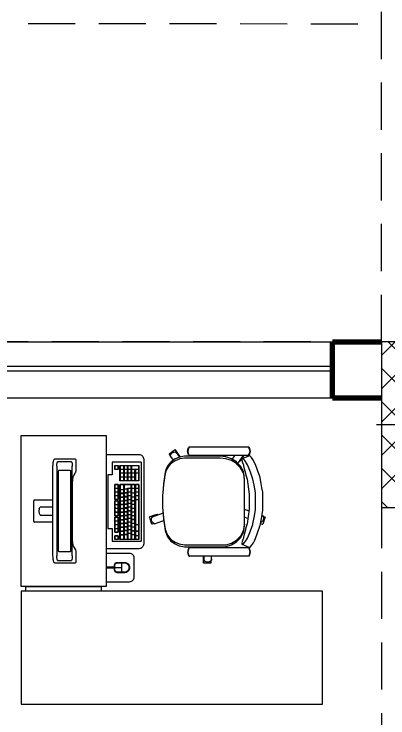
# Model space of a CAD drawing. Header units: inches. Extents: x 140 to 978, y -82 to 38.
# Drawn here: x 777.227 to 779.212, y 20.473 to 24.208 of the extents above; entities that cross this region are included whole.
import ezdxf

# ---------------------------------------------------------------- set-up
doc = ezdxf.new("R2010")
doc.units = ezdxf.units.IN
doc.header["$MEASUREMENT"] = 0
doc.linetypes.add('DASHDOT2', pattern=[12.7, 6.35, -3.175, 0, -3.175])
doc.linetypes.add('DASHED2', pattern=[0.375, 0.25, -0.125])
doc.layers.get('0').update_dxf_attribs({"lineweight": 0})
for name, color, linetype, lineweight in [('UNSAAC-COLUMNA', 24, 'Continuous', 0), ('UNSAAC-COTA', 48, 'Continuous', 0), ('UNSAAC-EJE COLUMNA', 22, 'DASHDOT2', 0), ('UNSAAC-FACHADA(2DO PLANO)', 7, 'Continuous', 30), ('UNSAAC-MUEBLE', 254, 'Continuous', 0), ('UNSAAC-MURETE', 146, 'Continuous', 20), ('UNSAAC-MUROS', 7, 'Continuous', 70), ('UNSAAC-PROYECCIONES', 38, 'DASHED2', 0), ('UNSAAC-TEXTURAS', 250, 'Continuous', 0), ('UNSAAC-VANOS', 24, 'Continuous', 0)]:
    doc.layers.add(name, color=color, linetype=linetype, lineweight=lineweight)
doc.styles.add('narrow', font='')
doc.styles.get('narrow').set_extended_font_data('Arial Narrow', italic=True)
doc.dimstyles.new('1EN75', dxfattribs={"dimtxt": 0.15, "dimasz": 0.06, "dimexe": 0.1, "dimexo": 0.15, "dimgap": 0.025, "dimtad": 1, "dimzin": 1, "dimdsep": 46, "dimtxsty": 'narrow', "dimblk": 'DOT', "dimcen": 0.1, "dimclrd": 256, "dimclre": 256, "dimclrt": 256, "dimaunit": 1, "dimadec": 3, "dimazin": 0, "dimtfac": 1, "dimtmove": 2, "dimatfit": 3, "dimldrblk": 'ARCHTICK', "dimfxl": 0.3, "dimfxlon": 1, "dimtolj": 1, "dimtzin": 0, "dimlwd": 0, "dimlwe": 0, "dimarcsym": 0})

# ---------------------------------------------------------------- blocks, each defined once
blk = doc.blocks.new('cs1')
at = {"layer": 'UNSAAC-TEXTURAS'}
h = blk.add_hatch(dxfattribs=at)
h.set_pattern_fill('ANSI37', color=256)
h.paths.add_polyline_path([(850.0083, 169.826), (850.1983, 169.826), (850.1983, 170.266), (850.0083, 170.266)])
h.paths.add_polyline_path([(850.1983, 169.826), (850.3883, 169.826), (850.3883, 170.266), (850.1983, 170.266)])
h.paths.add_polyline_path([(850.3883, 169.826), (850.1983, 169.826), (850.1983, 169.386), (850.3883, 169.386)])
h.paths.add_polyline_path([(850.1983, 169.826), (850.0083, 169.826), (850.0083, 169.386), (850.1983, 169.386)])
at = {"layer": 'UNSAAC-COLUMNA'}
blk.add_lwpolyline([(850.3883, 169.386), (850.3883, 170.266), (850.0083, 170.266), (850.0083, 169.386)], close=True, dxfattribs=at)
at = {"layer": 'UNSAAC-EJE COLUMNA', "ltscale": 0.05}
for p, q in [((850.1983, 170.436), (850.1983, 169.196)), ((850.5583, 169.826), (849.8283, 169.826))]:
    blk.add_line(p, q, dxfattribs=at)
blk = doc.blocks.new('A$C38507331')
at = {"layer": 'UNSAAC-PROYECCIONES'}
for p, q in [((-20.861, 34.7161), (-24.611, 34.7161)), ((-20.861, 34.4161), (-24.611, 34.4161)), ((-20.861, 33.8711), (-20.861, 29.7609))]:
    blk.add_line(p, q, dxfattribs=at)
for points in [[(-20.861, 34.7161), (-20.861, 36.6995), (-20.481, 36.6995), (-20.481, 34.7161)], [(-24.6112, 36.4081), (-20.861, 36.4035)]]:
    blk.add_lwpolyline(points, dxfattribs=at)
at = {"layer": 'UNSAAC-TEXTURAS'}
blk.add_blockref('cs1', (-870.8693, -135.5499), dxfattribs=at)
blk = doc.blocks.new('MODULO C.E - 1')
at = {"layer": 'UNSAAC-MUEBLE'}
for p, q in [((-1.2339, 1.6799), (-1.2334, 1.6819)), ((-1.2334, 1.6819), (-1.232, 1.6831)), ((-1.232, 1.6831), (-1.2299, 1.6833)), ((-1.1201, 1.6833), (-1.2299, 1.6833)), ((-1.1201, 1.6833), (-1.118, 1.6831)), ((-1.118, 1.6831), (-1.1166, 1.6819)), ((-1.1166, 1.6819), (-1.1161, 1.6799)), ((-1.2339, 1.6799), (-1.2339, 1.5833)), ((-1.1961, 1.649), (-1.196, 1.6493)), ((-1.1961, 1.5833), (-1.1961, 1.649)), ((-1.196, 1.6493), (-1.1957, 1.6499)), ((-1.1957, 1.6499), (-1.1942, 1.6512)), ((-1.1942, 1.6512), (-1.1918, 1.6528)), ((-1.1918, 1.6528), (-1.1889, 1.6541)), ((-1.1866, 1.6548), (-1.1889, 1.6541)), ((-1.1866, 1.6548), (-1.1827, 1.6556)), ((-1.1827, 1.6556), (-1.1786, 1.656)), ((-1.1786, 1.656), (-1.1714, 1.656)), ((-1.1714, 1.656), (-1.1673, 1.6556)), ((-1.1673, 1.6556), (-1.1634, 1.6548)), ((-1.1634, 1.6548), (-1.1611, 1.6541)), ((-1.1611, 1.6541), (-1.1582, 1.6528)), ((-1.1582, 1.6528), (-1.1558, 1.6512)), ((-1.1558, 1.6512), (-1.1543, 1.6499)), ((-1.1543, 1.6499), (-1.154, 1.6493)), ((-1.154, 1.6493), (-1.1538, 1.649)), ((-1.1538, 1.649), (-1.1538, 1.5833)), ((-1.1161, 1.5833), (-1.1161, 1.6799)), ((-1.45, 1.5709), (-1.4495, 1.5735)), ((-1.45, 1.4641), (-1.45, 1.5709)), ((-1.4495, 1.5735), (-1.4481, 1.5758)), ((-1.4481, 1.5758), (-1.4469, 1.577)), ((-1.4469, 1.577), (-1.4449, 1.5784)), ((-1.4449, 1.5784), (-1.4428, 1.5795)), ((-1.4428, 1.5795), (-1.4397, 1.5805)), ((-1.4397, 1.5805), (-1.4357, 1.5814)), ((-1.4357, 1.5814), (-1.431, 1.5821)), ((-1.431, 1.5821), (-1.4257, 1.5827)), ((-1.4257, 1.5827), (-1.4246, 1.5828)), ((-1.4246, 1.5828), (-1.4192, 1.5831)), ((-1.4192, 1.5831), (-1.4136, 1.5833)), ((-1.4136, 1.5833), (-0.9364, 1.5833)), ((-0.9364, 1.5833), (-0.9308, 1.5831)), ((-0.9308, 1.5831), (-0.9254, 1.5828)), ((-0.9254, 1.5828), (-0.919, 1.5821)), ((-0.919, 1.5821), (-0.9143, 1.5814)), ((-0.9143, 1.5814), (-0.9103, 1.5805)), ((-0.9103, 1.5805), (-0.9072, 1.5795)), ((-0.9072, 1.5795), (-0.9051, 1.5784)), ((-0.9031, 1.577), (-0.9051, 1.5784)), ((-0.9031, 1.577), (-0.9019, 1.5758)), ((-0.9005, 1.5735), (-0.9019, 1.5758)), ((-0.9, 1.5709), (-0.9005, 1.5735)), ((-0.9, 1.5709), (-0.9, 1.4641)), ((-1.4361, 1.5576), (-1.4369, 1.5567)), ((-1.4369, 1.4835), (-1.4369, 1.5567)), ((-1.4345, 1.5584), (-1.4361, 1.5576)), ((-1.4323, 1.5591), (-1.4345, 1.5584)), ((-1.4293, 1.5598), (-1.4323, 1.5591)), ((-1.4258, 1.5603), (-1.4293, 1.5598)), ((-1.4218, 1.5608), (-1.4258, 1.5603)), ((-1.4175, 1.5611), (-1.4218, 1.5608)), ((-1.413, 1.5612), (-1.4175, 1.5611)), ((-1.413, 1.5612), (-0.937, 1.5612)), ((-1.3907, 1.5508), (-1.3911, 1.5504)), ((-1.3911, 1.5504), (-1.3911, 1.4899)), ((-1.3899, 1.5512), (-1.3907, 1.5508)), ((-1.3888, 1.5516), (-1.3899, 1.5512)), ((-1.3873, 1.5519), (-1.3888, 1.5516)), ((-1.3855, 1.5522), (-1.3873, 1.5519)), ((-1.3836, 1.5524), (-1.3855, 1.5522)), ((-1.3814, 1.5525), (-1.3836, 1.5524)), ((-1.3792, 1.5526), (-1.3814, 1.5525)), ((-0.9708, 1.5526), (-1.3792, 1.5526)), ((-0.9686, 1.5525), (-0.9708, 1.5526)), ((-0.9664, 1.5524), (-0.9686, 1.5525)), ((-0.9645, 1.5522), (-0.9664, 1.5524)), ((-0.9627, 1.5519), (-0.9645, 1.5522)), ((-0.9612, 1.5516), (-0.9627, 1.5519)), ((-0.9601, 1.5512), (-0.9612, 1.5516)), ((-0.9593, 1.5508), (-0.9601, 1.5512)), ((-0.9589, 1.5504), (-0.9593, 1.5508)), ((-0.9589, 1.4899), (-0.9589, 1.5504)), ((-0.9325, 1.5611), (-0.937, 1.5612)), ((-0.9282, 1.5608), (-0.9325, 1.5611)), ((-0.9242, 1.5603), (-0.9282, 1.5608)), ((-0.9207, 1.5598), (-0.9242, 1.5603)), ((-0.9177, 1.5591), (-0.9207, 1.5598)), ((-0.9155, 1.5584), (-0.9177, 1.5591)), ((-0.9139, 1.5576), (-0.9155, 1.5584)), ((-0.9131, 1.5567), (-0.9139, 1.5576)), ((-0.9131, 1.5567), (-0.9131, 1.4835)), ((-1.4495, 1.4615), (-1.45, 1.4641)), ((-1.4481, 1.4595), (-1.4495, 1.4615)), ((-1.446, 1.4584), (-1.4481, 1.4595)), ((-1.4435, 1.4583), (-1.446, 1.4584)), ((-1.3994, 1.4583), (-1.4435, 1.4583)), ((-1.4369, 1.4835), (-1.4361, 1.4827)), ((-1.4361, 1.4827), (-1.4345, 1.4819)), ((-1.4345, 1.4819), (-1.4323, 1.4812)), ((-1.4323, 1.4812), (-1.4293, 1.4805)), ((-1.4293, 1.4805), (-1.4258, 1.4799)), ((-1.4258, 1.4799), (-1.4218, 1.4795)), ((-1.4218, 1.4795), (-1.4175, 1.4792)), ((-1.4175, 1.4792), (-1.413, 1.4791)), ((-0.937, 1.4791), (-1.413, 1.4791)), ((-1.396, 1.4584), (-1.3994, 1.4583)), ((-1.3928, 1.4587), (-1.396, 1.4584)), ((-1.3884, 1.4591), (-1.3928, 1.4586)), ((-1.3917, 1.4588), (-1.3928, 1.4587)), ((-1.3911, 1.4899), (-1.3907, 1.4895)), ((-1.3907, 1.4895), (-1.3899, 1.4891)), ((-1.3899, 1.4891), (-1.3888, 1.4887)), ((-1.3888, 1.4887), (-1.3873, 1.4884)), ((-1.3854, 1.4596), (-1.3884, 1.4591)), ((-1.3873, 1.4884), (-1.3855, 1.4881)), ((-1.3855, 1.4881), (-1.3836, 1.4879)), ((-1.3829, 1.4602), (-1.3854, 1.4596)), ((-1.3836, 1.4879), (-1.3814, 1.4877)), ((-1.381, 1.4608), (-1.3829, 1.4602)), ((-1.3814, 1.4877), (-1.3792, 1.4877)), ((-1.38, 1.4613), (-1.381, 1.4608)), ((-1.3628, 1.4714), (-1.38, 1.4613)), ((-1.3792, 1.4877), (-0.9708, 1.4877)), ((-1.3607, 1.4725), (-1.3628, 1.4714)), ((-1.3563, 1.4739), (-1.3607, 1.4725)), ((-1.3507, 1.4752), (-1.3563, 1.4739)), ((-1.344, 1.4762), (-1.3507, 1.4752)), ((-1.3372, 1.477), (-1.344, 1.4762)), ((-1.3289, 1.4775), (-1.3376, 1.477)), ((-1.3199, 1.4778), (-1.3289, 1.4775)), ((-1.0345, 1.4778), (-1.3199, 1.4778)), ((-1.028, 1.4778), (-1.0345, 1.4778)), ((-1.019, 1.4774), (-1.028, 1.4778)), ((-1.0112, 1.4768), (-1.019, 1.4774)), ((-1.0043, 1.476), (-1.0112, 1.4768)), ((-0.9979, 1.4749), (-1.0043, 1.476)), ((-0.9925, 1.4736), (-0.9979, 1.4749)), ((-0.9885, 1.4722), (-0.9925, 1.4736)), ((-0.9694, 1.4609), (-0.9885, 1.4722)), ((-0.9708, 1.4877), (-0.9686, 1.4877)), ((-0.9676, 1.4603), (-0.9694, 1.4609)), ((-0.9686, 1.4877), (-0.9664, 1.4879)), ((-0.9652, 1.4597), (-0.9676, 1.4603)), ((-0.9664, 1.4879), (-0.9645, 1.4881)), ((-0.9623, 1.4592), (-0.9652, 1.4597)), ((-0.9645, 1.4881), (-0.9627, 1.4884)), ((-0.9627, 1.4884), (-0.9612, 1.4887)), ((-0.9591, 1.4588), (-0.9623, 1.4592)), ((-0.9612, 1.4887), (-0.9601, 1.4891)), ((-0.9601, 1.4891), (-0.9593, 1.4895)), ((-0.9593, 1.4895), (-0.9589, 1.4899)), ((-0.9591, 1.4588), (-0.9579, 1.4587)), ((-0.9547, 1.4585), (-0.9579, 1.4587)), ((-0.9514, 1.4583), (-0.9547, 1.4585)), ((-0.9488, 1.4583), (-0.9514, 1.4583)), ((-0.9065, 1.4583), (-0.9488, 1.4583)), ((-0.937, 1.4791), (-0.9325, 1.4792)), ((-0.9325, 1.4792), (-0.9282, 1.4795)), ((-0.9282, 1.4795), (-0.9242, 1.4799)), ((-0.9242, 1.4799), (-0.9207, 1.4805)), ((-0.9207, 1.4805), (-0.9177, 1.4812)), ((-0.9177, 1.4812), (-0.9155, 1.4819)), ((-0.9155, 1.4819), (-0.9139, 1.4827)), ((-0.9139, 1.4827), (-0.9131, 1.4835)), ((-0.904, 1.4584), (-0.9065, 1.4583)), ((-0.9019, 1.4595), (-0.904, 1.4584)), ((-0.9005, 1.4615), (-0.9019, 1.4595)), ((-0.9, 1.4642), (-0.9005, 1.4615)), ((-0.9, 1.4641), (-0.9005, 1.4615)), ((-1.367, 1.2679), (-1.367, 1.2908)), ((-1.367, 1.2908), (-1.083, 1.2908)), ((-1.083, 1.2908), (-1.083, 1.2679)), ((-1.435, 1.1125), (-1.435, 1.2679)), ((-1.435, 1.2679), (-1.367, 1.2679)), ((-1.396, 1.2538), (-1.416, 1.2538)), ((-1.416, 1.2538), (-1.416, 1.2347)), ((-1.416, 1.2347), (-1.396, 1.2347)), ((-1.415, 1.2357), (-1.415, 1.2528)), ((-1.415, 1.2528), (-1.397, 1.2528)), ((-1.397, 1.2357), (-1.415, 1.2357)), ((-1.397, 1.2528), (-1.397, 1.2357)), ((-1.396, 1.2347), (-1.396, 1.2538)), ((-1.236, 1.2538), (-1.316, 1.2538)), ((-1.316, 1.2538), (-1.316, 1.2347)), ((-1.316, 1.2347), (-1.236, 1.2347)), ((-1.315, 1.2357), (-1.315, 1.2528)), ((-1.315, 1.2528), (-1.297, 1.2528)), ((-1.297, 1.2357), (-1.315, 1.2357)), ((-1.297, 1.2528), (-1.297, 1.2357)), ((-1.295, 1.2357), (-1.295, 1.2528)), ((-1.295, 1.2528), (-1.277, 1.2528)), ((-1.277, 1.2357), (-1.295, 1.2357)), ((-1.277, 1.2528), (-1.277, 1.2357)), ((-1.275, 1.2357), (-1.275, 1.2528)), ((-1.275, 1.2528), (-1.257, 1.2528)), ((-1.257, 1.2357), (-1.275, 1.2357)), ((-1.257, 1.2528), (-1.257, 1.2357)), ((-1.255, 1.2357), (-1.255, 1.2528)), ((-1.255, 1.2528), (-1.237, 1.2528)), ((-1.237, 1.2357), (-1.255, 1.2357)), ((-1.237, 1.2528), (-1.237, 1.2357)), ((-1.236, 1.2347), (-1.236, 1.2538)), ((-1.149, 1.2538), (-1.229, 1.2538)), ((-1.229, 1.2538), (-1.229, 1.2347)), ((-1.229, 1.2347), (-1.149, 1.2347)), ((-1.228, 1.2357), (-1.228, 1.2528)), ((-1.228, 1.2528), (-1.21, 1.2528)), ((-1.21, 1.2357), (-1.228, 1.2357)), ((-1.21, 1.2528), (-1.21, 1.2357)), ((-1.208, 1.2357), (-1.208, 1.2528)), ((-1.208, 1.2528), (-1.19, 1.2528)), ((-1.19, 1.2357), (-1.208, 1.2357)), ((-1.19, 1.2528), (-1.19, 1.2357)), ((-1.188, 1.2357), (-1.188, 1.2528)), ((-1.188, 1.2528), (-1.17, 1.2528)), ((-1.17, 1.2357), (-1.188, 1.2357)), ((-1.17, 1.2528), (-1.17, 1.2357)), ((-1.168, 1.2357), (-1.168, 1.2528)), ((-1.168, 1.2528), (-1.15, 1.2528)), ((-1.15, 1.2357), (-1.168, 1.2357)), ((-1.15, 1.2528), (-1.15, 1.2357)), ((-1.149, 1.2347), (-1.149, 1.2538)), ((-1.062, 1.2538), (-1.142, 1.2538)), ((-1.142, 1.2538), (-1.142, 1.2347)), ((-1.142, 1.2347), (-1.062, 1.2347)), ((-1.141, 1.2528), (-1.123, 1.2528)), ((-1.141, 1.2357), (-1.141, 1.2528)), ((-1.123, 1.2357), (-1.141, 1.2357)), ((-1.123, 1.2528), (-1.123, 1.2357)), ((-1.121, 1.2528), (-1.103, 1.2528)), ((-1.121, 1.2357), (-1.121, 1.2528)), ((-1.103, 1.2357), (-1.121, 1.2357)), ((-1.103, 1.2528), (-1.103, 1.2357)), ((-1.101, 1.2357), (-1.101, 1.2528)), ((-1.101, 1.2528), (-1.083, 1.2528)), ((-1.083, 1.2357), (-1.101, 1.2357)), ((-1.083, 1.2679), (-1.015, 1.2679)), ((-1.083, 1.2528), (-1.083, 1.2357)), ((-1.081, 1.2528), (-1.063, 1.2528)), ((-1.081, 1.2357), (-1.081, 1.2528)), ((-1.063, 1.2357), (-1.081, 1.2357)), ((-1.063, 1.2528), (-1.063, 1.2357)), ((-1.062, 1.2347), (-1.062, 1.2538)), ((-1.024, 1.2538), (-1.044, 1.2538)), ((-1.044, 1.2538), (-1.044, 1.2347)), ((-1.044, 1.2347), (-1.024, 1.2347)), ((-1.043, 1.2357), (-1.043, 1.2528)), ((-1.043, 1.2528), (-1.025, 1.2528)), ((-1.025, 1.2357), (-1.043, 1.2357)), ((-1.025, 1.2528), (-1.025, 1.2357)), ((-1.024, 1.2347), (-1.024, 1.2538)), ((-1.015, 1.2679), (-1.015, 1.1125)), ((-0.875, 1.2525), (-0.875, 1.2175)), ((-1.416, 1.226), (-1.416, 1.1252)), ((-1.336, 1.226), (-1.416, 1.226)), ((-1.415, 1.2061), (-1.415, 1.225)), ((-1.415, 1.225), (-1.397, 1.225)), ((-1.397, 1.2061), (-1.415, 1.2061)), ((-1.415, 1.1862), (-1.415, 1.2041)), ((-1.415, 1.2041), (-1.397, 1.2041)), ((-1.397, 1.225), (-1.397, 1.2061)), ((-1.397, 1.2041), (-1.397, 1.1862)), ((-1.395, 1.2061), (-1.395, 1.225)), ((-1.395, 1.225), (-1.377, 1.225)), ((-1.377, 1.2061), (-1.395, 1.2061)), ((-1.395, 1.1862), (-1.395, 1.2041)), ((-1.395, 1.2041), (-1.377, 1.2041)), ((-1.377, 1.225), (-1.377, 1.2061)), ((-1.377, 1.2041), (-1.377, 1.1862)), ((-1.375, 1.2061), (-1.375, 1.225)), ((-1.375, 1.225), (-1.357, 1.225)), ((-1.357, 1.2061), (-1.375, 1.2061)), ((-1.375, 1.1862), (-1.375, 1.2041)), ((-1.375, 1.2041), (-1.357, 1.2041)), ((-1.357, 1.225), (-1.357, 1.2061)), ((-1.357, 1.2041), (-1.357, 1.1862)), ((-1.355, 1.2061), (-1.355, 1.225)), ((-1.355, 1.225), (-1.337, 1.225)), ((-1.337, 1.2061), (-1.355, 1.2061)), ((-1.355, 1.1862), (-1.355, 1.2041)), ((-1.355, 1.2041), (-1.337, 1.2041)), ((-1.337, 1.225), (-1.337, 1.2061)), ((-1.337, 1.2041), (-1.337, 1.1862)), ((-1.336, 1.1252), (-1.336, 1.226)), ((-1.316, 1.226), (-1.316, 1.1252)), ((-1.024, 1.226), (-1.316, 1.226)), ((-1.315, 1.2061), (-1.315, 1.225)), ((-1.315, 1.225), (-1.289, 1.225)), ((-1.289, 1.2061), (-1.315, 1.2061)), ((-1.315, 1.1662), (-1.315, 1.204)), ((-1.315, 1.204), (-1.293, 1.204)), ((-1.293, 1.204), (-1.293, 1.1861)), ((-1.291, 1.2041), (-1.273, 1.2041)), ((-1.291, 1.1862), (-1.291, 1.2041)), ((-1.289, 1.225), (-1.289, 1.2061)), ((-1.287, 1.2061), (-1.287, 1.225)), ((-1.287, 1.225), (-1.269, 1.225)), ((-1.269, 1.2061), (-1.287, 1.2061)), ((-1.273, 1.2041), (-1.273, 1.1862)), ((-1.271, 1.2041), (-1.271, 1.1862)), ((-1.271, 1.2041), (-1.253, 1.2041)), ((-1.269, 1.2061), (-1.269, 1.225)), ((-1.267, 1.2061), (-1.267, 1.225)), ((-1.267, 1.225), (-1.249, 1.225)), ((-1.249, 1.2061), (-1.267, 1.2061)), ((-1.253, 1.2041), (-1.253, 1.1862)), ((-1.251, 1.2041), (-1.251, 1.1862)), ((-1.251, 1.2041), (-1.233, 1.2041)), ((-1.249, 1.2061), (-1.249, 1.225)), ((-1.247, 1.2061), (-1.247, 1.225)), ((-1.247, 1.225), (-1.229, 1.225)), ((-1.229, 1.2061), (-1.247, 1.2061)), ((-1.233, 1.2041), (-1.233, 1.1862)), ((-1.231, 1.2041), (-1.231, 1.1862)), ((-1.231, 1.2041), (-1.213, 1.2041)), ((-1.229, 1.225), (-1.229, 1.2061)), ((-1.227, 1.2061), (-1.227, 1.225)), ((-1.227, 1.225), (-1.209, 1.225)), ((-1.209, 1.2061), (-1.227, 1.2061)), ((-1.213, 1.2041), (-1.213, 1.1862)), ((-1.211, 1.2041), (-1.211, 1.1862)), ((-1.211, 1.2041), (-1.193, 1.2041)), ((-1.209, 1.2061), (-1.209, 1.225)), ((-1.207, 1.2061), (-1.207, 1.225)), ((-1.207, 1.225), (-1.189, 1.225)), ((-1.189, 1.2061), (-1.207, 1.2061)), ((-1.193, 1.2041), (-1.193, 1.1862)), ((-1.191, 1.2041), (-1.191, 1.1862)), ((-1.191, 1.2041), (-1.173, 1.2041)), ((-1.189, 1.2061), (-1.189, 1.225)), ((-1.187, 1.2061), (-1.187, 1.225)), ((-1.187, 1.225), (-1.169, 1.225)), ((-1.169, 1.2061), (-1.187, 1.2061)), ((-1.173, 1.2041), (-1.173, 1.1862)), ((-1.171, 1.2041), (-1.171, 1.1862)), ((-1.171, 1.2041), (-1.153, 1.2041)), ((-1.169, 1.2061), (-1.169, 1.225)), ((-1.167, 1.2061), (-1.167, 1.225)), ((-1.167, 1.225), (-1.149, 1.225)), ((-1.149, 1.2061), (-1.167, 1.2061)), ((-1.153, 1.2041), (-1.153, 1.1862)), ((-1.151, 1.2041), (-1.151, 1.1862)), ((-1.151, 1.2041), (-1.133, 1.2041)), ((-1.149, 1.2061), (-1.149, 1.225)), ((-1.147, 1.2061), (-1.147, 1.225)), ((-1.147, 1.225), (-1.129, 1.225)), ((-1.129, 1.2061), (-1.147, 1.2061)), ((-1.133, 1.2041), (-1.133, 1.1862)), ((-1.131, 1.2041), (-1.131, 1.1862)), ((-1.131, 1.2041), (-1.113, 1.2041)), ((-1.129, 1.2061), (-1.129, 1.225)), ((-1.127, 1.2061), (-1.127, 1.225)), ((-1.127, 1.225), (-1.109, 1.225)), ((-1.109, 1.2061), (-1.127, 1.2061)), ((-1.113, 1.2041), (-1.113, 1.1862)), ((-1.111, 1.2041), (-1.111, 1.1862)), ((-1.111, 1.2041), (-1.093, 1.2041)), ((-1.109, 1.2061), (-1.109, 1.225)), ((-1.107, 1.2061), (-1.107, 1.225)), ((-1.107, 1.225), (-1.089, 1.225)), ((-1.089, 1.2061), (-1.107, 1.2061)), ((-1.093, 1.2041), (-1.093, 1.1862)), ((-1.091, 1.2041), (-1.091, 1.1862)), ((-1.091, 1.2041), (-1.073, 1.2041)), ((-1.089, 1.2061), (-1.089, 1.225)), ((-1.087, 1.2061), (-1.087, 1.225)), ((-1.087, 1.225), (-1.069, 1.225)), ((-1.069, 1.2061), (-1.087, 1.2061)), ((-1.073, 1.2041), (-1.073, 1.1862)), ((-1.071, 1.2041), (-1.071, 1.1862)), ((-1.071, 1.2041), (-1.053, 1.2041)), ((-1.069, 1.225), (-1.069, 1.2061)), ((-1.067, 1.2061), (-1.067, 1.225)), ((-1.067, 1.225), (-1.049, 1.225)), ((-1.049, 1.2061), (-1.067, 1.2061)), ((-1.053, 1.2041), (-1.053, 1.1862)), ((-1.051, 1.2041), (-1.051, 1.1862)), ((-1.051, 1.2041), (-1.025, 1.2041)), ((-1.049, 1.2061), (-1.049, 1.225)), ((-1.047, 1.2061), (-1.047, 1.225)), ((-1.047, 1.225), (-1.025, 1.225)), ((-1.025, 1.2061), (-1.047, 1.2061)), ((-1.025, 1.225), (-1.025, 1.2061)), ((-1.025, 1.2041), (-1.025, 1.1862)), ((-1.024, 1.1252), (-1.024, 1.226)), ((-0.9, 1.2175), (-0.85, 1.2175)), ((-1.397, 1.1862), (-1.415, 1.1862)), ((-1.415, 1.1662), (-1.415, 1.1841)), ((-1.415, 1.1841), (-1.397, 1.1841)), ((-1.397, 1.1662), (-1.415, 1.1662)), ((-1.415, 1.1262), (-1.415, 1.1642)), ((-1.415, 1.1642), (-1.397, 1.1642)), ((-1.397, 1.1841), (-1.397, 1.1662)), ((-1.397, 1.1642), (-1.397, 1.1262)), ((-1.377, 1.1862), (-1.395, 1.1862)), ((-1.395, 1.1662), (-1.395, 1.1841)), ((-1.395, 1.1841), (-1.377, 1.1841)), ((-1.377, 1.1662), (-1.395, 1.1662)), ((-1.395, 1.1462), (-1.395, 1.1642)), ((-1.395, 1.1642), (-1.377, 1.1642)), ((-1.377, 1.1841), (-1.377, 1.1662)), ((-1.377, 1.1642), (-1.377, 1.1462)), ((-1.357, 1.1862), (-1.375, 1.1862)), ((-1.375, 1.1662), (-1.375, 1.1841)), ((-1.375, 1.1841), (-1.357, 1.1841)), ((-1.357, 1.1662), (-1.375, 1.1662)), ((-1.375, 1.1462), (-1.375, 1.1642)), ((-1.375, 1.1642), (-1.357, 1.1642)), ((-1.357, 1.1841), (-1.357, 1.1662)), ((-1.357, 1.1642), (-1.357, 1.1462)), ((-1.337, 1.1862), (-1.355, 1.1862)), ((-1.355, 1.1662), (-1.355, 1.1841)), ((-1.355, 1.1841), (-1.337, 1.1841)), ((-1.337, 1.1662), (-1.355, 1.1662)), ((-1.355, 1.1642), (-1.337, 1.1642)), ((-1.355, 1.1462), (-1.355, 1.1642)), ((-1.337, 1.1841), (-1.337, 1.1662)), ((-1.337, 1.1642), (-1.337, 1.1462)), ((-1.297, 1.1662), (-1.315, 1.1662)), ((-1.315, 1.1462), (-1.315, 1.1642)), ((-1.315, 1.1642), (-1.297, 1.1642)), ((-1.297, 1.1861), (-1.297, 1.1662)), ((-1.293, 1.1861), (-1.297, 1.1861)), ((-1.297, 1.1642), (-1.297, 1.1462)), ((-1.295, 1.1662), (-1.295, 1.1841)), ((-1.295, 1.1841), (-1.277, 1.1841)), ((-1.277, 1.1662), (-1.295, 1.1662)), ((-1.295, 1.1462), (-1.295, 1.1642)), ((-1.295, 1.1642), (-1.271, 1.1642)), ((-1.273, 1.1862), (-1.291, 1.1862)), ((-1.277, 1.1841), (-1.277, 1.1662)), ((-1.275, 1.1662), (-1.275, 1.1841)), ((-1.275, 1.1841), (-1.257, 1.1841)), ((-1.257, 1.1662), (-1.275, 1.1662)), ((-1.253, 1.1862), (-1.271, 1.1862)), ((-1.271, 1.1642), (-1.271, 1.1462)), ((-1.269, 1.1642), (-1.251, 1.1642)), ((-1.269, 1.1462), (-1.269, 1.1642)), ((-1.257, 1.1841), (-1.257, 1.1662)), ((-1.255, 1.1662), (-1.255, 1.1841)), ((-1.255, 1.1841), (-1.237, 1.1841)), ((-1.237, 1.1662), (-1.255, 1.1662)), ((-1.233, 1.1862), (-1.251, 1.1862)), ((-1.251, 1.1642), (-1.251, 1.1462)), ((-1.249, 1.1642), (-1.231, 1.1642)), ((-1.249, 1.1462), (-1.249, 1.1642)), ((-1.237, 1.1841), (-1.237, 1.1662)), ((-1.235, 1.1662), (-1.235, 1.1841)), ((-1.235, 1.1841), (-1.217, 1.1841)), ((-1.217, 1.1662), (-1.235, 1.1662)), ((-1.213, 1.1862), (-1.231, 1.1862)), ((-1.231, 1.1642), (-1.231, 1.1462)), ((-1.229, 1.1642), (-1.229, 1.1462)), ((-1.229, 1.1642), (-1.211, 1.1642)), ((-1.217, 1.1841), (-1.217, 1.1662)), ((-1.215, 1.1841), (-1.197, 1.1841)), ((-1.215, 1.1662), (-1.215, 1.1841)), ((-1.197, 1.1662), (-1.215, 1.1662)), ((-1.193, 1.1862), (-1.211, 1.1862)), ((-1.211, 1.1642), (-1.211, 1.1462)), ((-1.209, 1.1642), (-1.191, 1.1642)), ((-1.209, 1.1462), (-1.209, 1.1642)), ((-1.197, 1.1841), (-1.197, 1.1662)), ((-1.195, 1.1841), (-1.177, 1.1841)), ((-1.195, 1.1662), (-1.195, 1.1841)), ((-1.177, 1.1662), (-1.195, 1.1662)), ((-1.173, 1.1862), (-1.191, 1.1862)), ((-1.191, 1.1642), (-1.191, 1.1462)), ((-1.189, 1.1642), (-1.171, 1.1642)), ((-1.189, 1.1462), (-1.189, 1.1642)), ((-1.177, 1.1841), (-1.177, 1.1662)), ((-1.175, 1.1841), (-1.157, 1.1841)), ((-1.175, 1.1662), (-1.175, 1.1841)), ((-1.157, 1.1662), (-1.175, 1.1662)), ((-1.153, 1.1862), (-1.171, 1.1862)), ((-1.171, 1.1642), (-1.171, 1.1462)), ((-1.169, 1.1642), (-1.151, 1.1642)), ((-1.169, 1.1462), (-1.169, 1.1642)), ((-1.157, 1.1841), (-1.157, 1.1662)), ((-1.155, 1.1841), (-1.137, 1.1841)), ((-1.155, 1.1662), (-1.155, 1.1841)), ((-1.137, 1.1662), (-1.155, 1.1662)), ((-1.133, 1.1862), (-1.151, 1.1862)), ((-1.151, 1.1642), (-1.151, 1.1462)), ((-1.149, 1.1462), (-1.149, 1.1642)), ((-1.149, 1.1642), (-1.131, 1.1642)), ((-1.137, 1.1841), (-1.137, 1.1662)), ((-1.135, 1.1841), (-1.117, 1.1841)), ((-1.135, 1.1662), (-1.135, 1.1841)), ((-1.117, 1.1662), (-1.135, 1.1662)), ((-1.113, 1.1862), (-1.131, 1.1862)), ((-1.131, 1.1642), (-1.131, 1.1462)), ((-1.129, 1.1642), (-1.111, 1.1642)), ((-1.129, 1.1462), (-1.129, 1.1642)), ((-1.117, 1.1841), (-1.117, 1.1662)), ((-1.115, 1.1841), (-1.097, 1.1841)), ((-1.115, 1.1662), (-1.115, 1.1841)), ((-1.097, 1.1662), (-1.115, 1.1662)), ((-1.093, 1.1862), (-1.111, 1.1862)), ((-1.111, 1.1642), (-1.111, 1.1462)), ((-1.109, 1.1642), (-1.091, 1.1642)), ((-1.109, 1.1462), (-1.109, 1.1642)), ((-1.097, 1.1841), (-1.097, 1.1662)), ((-1.095, 1.1841), (-1.077, 1.1841)), ((-1.095, 1.1662), (-1.095, 1.1841)), ((-1.077, 1.1662), (-1.095, 1.1662)), ((-1.073, 1.1862), (-1.091, 1.1862)), ((-1.091, 1.1642), (-1.091, 1.1462)), ((-1.089, 1.1642), (-1.071, 1.1642)), ((-1.089, 1.1462), (-1.089, 1.1642)), ((-1.077, 1.1841), (-1.077, 1.1662)), ((-1.075, 1.1841), (-1.057, 1.1841)), ((-1.075, 1.1662), (-1.075, 1.1841)), ((-1.057, 1.1662), (-1.075, 1.1662)), ((-1.053, 1.1862), (-1.071, 1.1862)), ((-1.071, 1.1642), (-1.071, 1.1462)), ((-1.069, 1.1642), (-1.069, 1.1462)), ((-1.069, 1.1642), (-1.051, 1.1642)), ((-1.057, 1.1841), (-1.057, 1.1662)), ((-1.055, 1.1662), (-1.055, 1.1841)), ((-1.055, 1.1841), (-1.025, 1.1841)), ((-1.025, 1.1662), (-1.055, 1.1662)), ((-1.025, 1.1862), (-1.051, 1.1862)), ((-1.051, 1.1642), (-1.051, 1.1462)), ((-1.049, 1.1642), (-1.025, 1.1642)), ((-1.049, 1.1462), (-1.049, 1.1642)), ((-1.025, 1.1841), (-1.025, 1.1662)), ((-1.025, 1.1642), (-1.025, 1.1462)), ((-1.416, 1.1252), (-1.336, 1.1252)), ((-1.397, 1.1262), (-1.415, 1.1262)), ((-1.377, 1.1462), (-1.395, 1.1462)), ((-1.395, 1.1442), (-1.377, 1.1442)), ((-1.395, 1.1262), (-1.395, 1.1442)), ((-1.377, 1.1262), (-1.395, 1.1262)), ((-1.377, 1.1442), (-1.377, 1.1262)), ((-1.357, 1.1462), (-1.375, 1.1462)), ((-1.375, 1.1442), (-1.337, 1.1442)), ((-1.375, 1.1262), (-1.375, 1.1442)), ((-1.337, 1.1262), (-1.375, 1.1262)), ((-1.337, 1.1462), (-1.355, 1.1462)), ((-1.337, 1.1442), (-1.337, 1.1262)), ((-1.316, 1.1252), (-1.024, 1.1252)), ((-1.297, 1.1462), (-1.315, 1.1462)), ((-1.315, 1.1442), (-1.297, 1.1442)), ((-1.315, 1.1262), (-1.315, 1.1442)), ((-1.297, 1.1262), (-1.315, 1.1262)), ((-1.297, 1.1442), (-1.297, 1.1262)), ((-1.271, 1.1462), (-1.295, 1.1462)), ((-1.295, 1.1442), (-1.277, 1.1442)), ((-1.295, 1.1262), (-1.295, 1.1442)), ((-1.277, 1.1262), (-1.295, 1.1262)), ((-1.277, 1.1442), (-1.277, 1.1262)), ((-1.275, 1.1442), (-1.257, 1.1442)), ((-1.275, 1.1262), (-1.275, 1.1442)), ((-1.257, 1.1262), (-1.275, 1.1262)), ((-1.251, 1.1462), (-1.269, 1.1462)), ((-1.257, 1.1442), (-1.257, 1.1262)), ((-1.255, 1.1442), (-1.237, 1.1442)), ((-1.255, 1.1262), (-1.255, 1.1442)), ((-1.237, 1.1262), (-1.255, 1.1262)), ((-1.231, 1.1462), (-1.249, 1.1462)), ((-1.237, 1.1442), (-1.237, 1.1262)), ((-1.235, 1.1442), (-1.069, 1.1442)), ((-1.235, 1.1262), (-1.235, 1.1442)), ((-1.069, 1.1262), (-1.235, 1.1262)), ((-1.211, 1.1462), (-1.229, 1.1462)), ((-1.191, 1.1462), (-1.209, 1.1462)), ((-1.171, 1.1462), (-1.189, 1.1462)), ((-1.151, 1.1462), (-1.169, 1.1462)), ((-1.131, 1.1462), (-1.149, 1.1462)), ((-1.111, 1.1462), (-1.129, 1.1462)), ((-1.091, 1.1462), (-1.109, 1.1462)), ((-1.101, 1.1262), (-1.101, 1.1442)), ((-1.071, 1.1462), (-1.089, 1.1462)), ((-1.051, 1.1462), (-1.069, 1.1462)), ((-1.069, 1.1442), (-1.069, 1.1262)), ((-1.067, 1.1442), (-1.045, 1.1442)), ((-1.067, 1.1262), (-1.067, 1.1442)), ((-1.045, 1.1262), (-1.067, 1.1262)), ((-1.025, 1.1462), (-1.049, 1.1462)), ((-1.045, 1.1442), (-1.045, 1.1262)), ((-1.043, 1.1262), (-1.043, 1.1442)), ((-1.043, 1.1442), (-1.025, 1.1442)), ((-1.025, 1.1262), (-1.043, 1.1262)), ((-1.025, 1.1442), (-1.025, 1.1262)), ((-1.435, 1.1125), (-1.015, 1.1125)), ((-1.1446, 1.0535), (-1.1576, 1.0149)), ((-1.1523, 1.0434), (-1.1491, 1.0529)), ((-1.1491, 1.0529), (-1.1463, 1.0615)), ((-1.1463, 1.0615), (-1.1443, 1.0674)), ((-1.1392, 1.0576), (-1.1446, 1.0535)), ((-1.1443, 1.0674), (-1.1435, 1.0696)), ((-1.105, 1.0575), (-1.1435, 1.0696)), ((-1.1314, 1.0592), (-1.1392, 1.0576)), ((-1.1228, 1.0579), (-1.1314, 1.0592)), ((-1.115, 1.054), (-1.1228, 1.0579)), ((-1.1097, 1.0483), (-1.115, 1.054)), ((-1.1078, 1.042), (-1.1097, 1.0483)), ((-1.1089, 1.0459), (-1.1077, 1.0494)), ((-1.1077, 1.0494), (-1.1057, 1.0553)), ((-1.1057, 1.0553), (-1.105, 1.0575)), ((-1.1576, 1.0149), (-1.1634, 0.9976)), ((-1.1579, 1.0267), (-1.1572, 1.0288)), ((-1.154, 1.0255), (-1.1579, 1.0267)), ((-1.1572, 1.0288), (-1.1552, 1.0348)), ((-1.1552, 1.0348), (-1.1523, 1.0434)), ((-1.1078, 1.042), (-1.1208, 1.0033)), ((-1.4178, 0.9702), (-1.3984, 0.98)), ((-1.4096, 0.9702), (-1.391, 0.98)), ((-1.3984, 0.98), (-1.3806, 0.9852)), ((-1.391, 0.98), (-1.374, 0.9852)), ((-1.3806, 0.9852), (-1.3195, 0.995)), ((-1.374, 0.9852), (-1.3155, 0.995)), ((-1.3195, 0.995), (-1.2934, 0.9971)), ((-1.3155, 0.995), (-1.2905, 0.9971)), ((-1.2934, 0.9971), (-1.2573, 0.9999)), ((-1.2905, 0.9971), (-1.2559, 0.9999)), ((-1.2573, 0.9999), (-1.2254, 1)), ((-1.2559, 0.9999), (-1.1961, 1)), ((-1.1961, 1), (-1.1602, 0.9972)), ((-1.1961, 1), (-1.1948, 1)), ((-1.1948, 1), (-1.1573, 0.9972)), ((-1.1602, 0.9972), (-1.1365, 0.9952)), ((-1.1573, 0.9972), (-1.1326, 0.9952)), ((-1.1365, 0.9952), (-1.078, 0.9855)), ((-1.1326, 0.9952), (-1.0715, 0.9855)), ((-1.1208, 1.0033), (-1.1239, 0.9939)), ((-1.078, 0.9855), (-1.0466, 0.9733)), ((-1.0715, 0.9855), (-1.0387, 0.9733)), ((-1.0466, 0.9733), (-1.0312, 0.9609)), ((-1.0387, 0.9733), (-1.0225, 0.9609)), ((-1.478, 0.9644), (-1.5018, 0.9327)), ((-1.4879, 0.9407), (-1.4887, 0.9331)), ((-1.4839, 0.9482), (-1.4879, 0.9407)), ((-1.4777, 0.9542), (-1.4839, 0.9482)), ((-1.4762, 0.9631), (-1.478, 0.9644)), ((-1.4705, 0.9573), (-1.4777, 0.9542)), ((-1.4709, 0.9594), (-1.4762, 0.9631)), ((-1.4678, 0.9573), (-1.4709, 0.9594)), ((-1.4636, 0.9571), (-1.4705, 0.9573)), ((-1.4636, 0.9571), (-1.4444, 0.9436)), ((-1.4513, 0.9337), (-1.4367, 0.9545)), ((-1.4417, 0.9337), (-1.4277, 0.9545)), ((-1.4367, 0.9545), (-1.4282, 0.9617)), ((-1.4282, 0.9617), (-1.4178, 0.9702)), ((-1.4277, 0.9545), (-1.4195, 0.9617)), ((-1.4195, 0.9617), (-1.4096, 0.9702)), ((-1.0312, 0.9609), (-1.0247, 0.9556)), ((-1.0247, 0.9556), (-1.0098, 0.9336)), ((-1.0225, 0.9609), (-1.0158, 0.9556)), ((-1.0158, 0.9556), (-1.0002, 0.9336)), ((-1.5, 0.9314), (-1.5018, 0.9327)), ((-1.4947, 0.9277), (-1.5, 0.9314)), ((-1.4872, 0.9224), (-1.4947, 0.9277)), ((-1.4887, 0.9331), (-1.4864, 0.9268)), ((-1.4788, 0.9165), (-1.4872, 0.9224)), ((-1.4864, 0.9268), (-1.4612, 0.9091)), ((-1.4712, 0.9112), (-1.4788, 0.9165)), ((-1.466, 0.9076), (-1.4712, 0.9112)), ((-1.4642, 0.9062), (-1.466, 0.9076)), ((-1.4657, 0.8828), (-1.4613, 0.9089)), ((-1.4617, 0.9095), (-1.4642, 0.9062)), ((-1.4613, 0.9089), (-1.4513, 0.9337)), ((-1.4555, 0.8828), (-1.4512, 0.9089)), ((-1.4512, 0.9089), (-1.4417, 0.9337)), ((-1.0098, 0.9336), (-1.0008, 0.9117)), ((-1.0008, 0.9117), (-0.9954, 0.8838)), ((-1.0002, 0.9336), (-0.9909, 0.9117)), ((-0.9909, 0.9117), (-0.9852, 0.8838)), ((-1.5142, 0.8606), (-1.4917, 0.8663)), ((-1.5142, 0.8586), (-1.5142, 0.8606)), ((-1.5142, 0.8304), (-1.5142, 0.8606)), ((-1.492, 0.8673), (-1.5123, 0.8615)), ((-1.5123, 0.8615), (-1.5123, 0.8611)), ((-1.5123, 0.8611), (-1.5123, 0.8615)), ((-1.4724, 0.8615), (-1.492, 0.8673)), ((-1.4917, 0.8663), (-1.4704, 0.8606)), ((-1.4731, 0.8613), (-1.4724, 0.8615)), ((-1.4724, 0.8611), (-1.4724, 0.8615)), ((-1.4704, 0.8606), (-1.4704, 0.8586)), ((-1.4704, 0.8304), (-1.4704, 0.8606)), ((-1.466, 0.8695), (-1.4657, 0.8828)), ((-1.466, 0.6937), (-1.466, 0.8695)), ((-1.4558, 0.8695), (-1.4555, 0.8828)), ((-1.4558, 0.6937), (-1.4558, 0.8695)), ((-0.9954, 0.8838), (-0.9949, 0.8695)), ((-0.9949, 0.8695), (-0.9949, 0.6937)), ((-0.9852, 0.8838), (-0.9847, 0.8695)), ((-0.9847, 0.8695), (-0.9847, 0.6937)), ((-0.9796, 0.8596), (-0.9571, 0.8653)), ((-0.9796, 0.8576), (-0.9796, 0.8596)), ((-0.9796, 0.8294), (-0.9796, 0.8596)), ((-0.9574, 0.8663), (-0.9777, 0.8606)), ((-0.9777, 0.8606), (-0.9777, 0.8601)), ((-0.9378, 0.8606), (-0.9574, 0.8663)), ((-0.9571, 0.8653), (-0.9358, 0.8596)), ((-0.9385, 0.8603), (-0.9378, 0.8606)), ((-0.9378, 0.8601), (-0.9378, 0.8606)), ((-0.9358, 0.8596), (-0.9358, 0.8576)), ((-0.9358, 0.8294), (-0.9358, 0.8596)), ((-1.5142, 0.8297), (-1.5142, 0.8586)), ((-1.5142, 0.799), (-1.5142, 0.8304)), ((-1.5142, 0.7985), (-1.5142, 0.8297)), ((-1.4704, 0.8297), (-1.4704, 0.8586)), ((-1.4704, 0.799), (-1.4704, 0.8304)), ((-1.4704, 0.7985), (-1.4704, 0.8297)), ((-0.9796, 0.8288), (-0.9796, 0.8576)), ((-0.9796, 0.798), (-0.9796, 0.8294)), ((-0.9796, 0.7975), (-0.9796, 0.8288)), ((-0.9358, 0.8288), (-0.9358, 0.8576)), ((-0.9358, 0.798), (-0.9358, 0.8294)), ((-0.9358, 0.7975), (-0.9358, 0.8288)), ((-1.5142, 0.7667), (-1.5142, 0.799)), ((-1.5142, 0.7664), (-1.5142, 0.7985)), ((-1.4704, 0.7667), (-1.4704, 0.799)), ((-1.4704, 0.7664), (-1.4704, 0.7985)), ((-0.9796, 0.7657), (-0.9796, 0.798)), ((-0.9796, 0.7654), (-0.9796, 0.7975)), ((-0.9358, 0.7657), (-0.9358, 0.798)), ((-0.9358, 0.7654), (-0.9358, 0.7975)), ((-1.5142, 0.7338), (-1.5142, 0.7667)), ((-1.5142, 0.7337), (-1.5142, 0.7664)), ((-1.4704, 0.7338), (-1.4704, 0.7667)), ((-1.4704, 0.7337), (-1.4704, 0.7664)), ((-0.9796, 0.7782), (-0.9847, 0.7782)), ((-0.9796, 0.7782), (-0.9847, 0.7782)), ((-0.9796, 0.7328), (-0.9796, 0.7657)), ((-0.9796, 0.7327), (-0.9796, 0.7654)), ((-0.9358, 0.7822), (-0.9268, 0.7822)), ((-0.9268, 0.7822), (-0.9358, 0.7822)), ((-0.9144, 0.7782), (-0.9358, 0.7782)), ((-0.9207, 0.7782), (-0.9358, 0.7782)), ((-0.9358, 0.7328), (-0.9358, 0.7657)), ((-0.9358, 0.7327), (-0.9358, 0.7654)), ((-0.9268, 0.7822), (-0.9164, 0.7822)), ((-0.9164, 0.7822), (-0.9268, 0.7822)), ((-0.9164, 0.7822), (-0.9071, 0.7822)), ((-0.9071, 0.7822), (-0.9164, 0.7822)), ((-0.9087, 0.7745), (-0.9144, 0.7782)), ((-0.9048, 0.7678), (-0.9087, 0.7745)), ((-0.9087, 0.7445), (-0.9048, 0.7511)), ((-0.9071, 0.7822), (-0.9006, 0.7822)), ((-0.9006, 0.7822), (-0.9071, 0.7822)), ((-0.9034, 0.7595), (-0.9048, 0.7678)), ((-0.9048, 0.7511), (-0.9034, 0.7595)), ((-0.9006, 0.7822), (-0.8983, 0.7822)), ((-0.8983, 0.7822), (-0.9006, 0.7822)), ((-0.8983, 0.743), (-0.8983, 0.7822)), ((-1.5142, 0.7007), (-1.5142, 0.7338)), ((-1.5142, 0.7007), (-1.5142, 0.7337)), ((-1.4704, 0.7007), (-1.4704, 0.7338)), ((-1.4704, 0.7007), (-1.4704, 0.7337)), ((-0.9796, 0.7407), (-0.9847, 0.7407)), ((-0.9796, 0.6997), (-0.9796, 0.7328)), ((-0.9796, 0.6997), (-0.9796, 0.7327)), ((-0.9207, 0.7407), (-0.9358, 0.7407)), ((-0.9144, 0.7407), (-0.9358, 0.7407)), ((-0.9358, 0.6997), (-0.9358, 0.7328)), ((-0.9358, 0.6997), (-0.9358, 0.7327)), ((-0.9207, 0.7407), (-0.9144, 0.7407)), ((-0.9144, 0.7407), (-0.9087, 0.7445)), ((-0.9109, 0.743), (-0.9071, 0.743)), ((-0.9071, 0.743), (-0.9006, 0.743)), ((-0.9006, 0.743), (-0.8983, 0.743)), ((-1.5142, 0.6677), (-1.5142, 0.7007)), ((-1.5142, 0.6676), (-1.5142, 0.7007)), ((-1.4704, 0.6677), (-1.4704, 0.7007)), ((-1.4704, 0.6676), (-1.4704, 0.7007)), ((-1.4627, 0.6632), (-1.466, 0.6937)), ((-1.4526, 0.6632), (-1.4558, 0.6937)), ((-0.9949, 0.6937), (-0.9961, 0.6628)), ((-0.9847, 0.6937), (-0.9859, 0.6628)), ((-0.9796, 0.6668), (-0.9796, 0.6997)), ((-0.9796, 0.6666), (-0.9796, 0.6997)), ((-0.9358, 0.6668), (-0.9358, 0.6997)), ((-0.9358, 0.6666), (-0.9358, 0.6997)), ((-1.5142, 0.6352), (-1.5142, 0.6677)), ((-1.5142, 0.6348), (-1.5142, 0.6676)), ((-1.5142, 0.6033), (-1.5142, 0.6352)), ((-1.4704, 0.6352), (-1.4704, 0.6677)), ((-1.4704, 0.6348), (-1.4704, 0.6676)), ((-1.4704, 0.6033), (-1.4704, 0.6352)), ((-1.4523, 0.6342), (-1.4627, 0.6632)), ((-1.4427, 0.6342), (-1.4526, 0.6632)), ((-0.9961, 0.6628), (-1.0048, 0.6331)), ((-0.9859, 0.6628), (-0.995, 0.6331)), ((-0.9796, 0.6342), (-0.9796, 0.6668)), ((-0.9796, 0.6338), (-0.9796, 0.6666)), ((-0.9358, 0.6342), (-0.9358, 0.6668)), ((-0.9358, 0.6338), (-0.9358, 0.6666)), ((-1.5142, 0.6027), (-1.5142, 0.6348)), ((-1.5142, 0.5724), (-1.5142, 0.6033)), ((-1.5142, 0.5717), (-1.5142, 0.6027)), ((-1.4704, 0.6027), (-1.4704, 0.6348)), ((-1.4704, 0.6174), (-1.4562, 0.6273)), ((-1.4704, 0.5724), (-1.4704, 0.6033)), ((-1.4704, 0.5717), (-1.4704, 0.6027)), ((-1.4562, 0.6273), (-1.4505, 0.6314)), ((-1.4354, 0.6081), (-1.4523, 0.6342)), ((-1.4265, 0.6081), (-1.4427, 0.6342)), ((-1.4282, 0.6012), (-1.4354, 0.6081)), ((-1.4335, 0.597), (-1.4279, 0.6009)), ((-1.4123, 0.5865), (-1.4282, 0.6012)), ((-1.4195, 0.6012), (-1.4265, 0.6081)), ((-1.4044, 0.5865), (-1.4195, 0.6012)), ((-1.0207, 0.6066), (-1.0312, 0.5962)), ((-1.0116, 0.6066), (-1.0225, 0.5962)), ((-1.0048, 0.6331), (-1.0207, 0.6066)), ((-0.995, 0.6331), (-1.0116, 0.6066)), ((-0.9796, 0.6023), (-0.9796, 0.6342)), ((-0.9796, 0.6018), (-0.9796, 0.6338)), ((-0.9796, 0.5714), (-0.9796, 0.6023)), ((-0.9796, 0.5707), (-0.9796, 0.6018)), ((-0.9358, 0.6023), (-0.9358, 0.6342)), ((-0.9358, 0.6018), (-0.9358, 0.6338)), ((-0.9358, 0.5714), (-0.9358, 0.6023)), ((-0.9358, 0.5707), (-0.9358, 0.6018)), ((-1.5142, 0.5428), (-1.5142, 0.5724)), ((-1.5142, 0.5408), (-1.5142, 0.5717)), ((-1.4704, 0.5731), (-1.4675, 0.5732)), ((-1.4704, 0.5408), (-1.4704, 0.5717)), ((-1.4634, 0.5711), (-1.4704, 0.5661)), ((-1.4515, 0.5783), (-1.468, 0.5426)), ((-1.4675, 0.5732), (-1.4335, 0.597)), ((-1.455, 0.577), (-1.4634, 0.5711)), ((-1.4474, 0.5823), (-1.455, 0.577)), ((-1.4515, 0.5783), (-1.4475, 0.5789)), ((-1.4515, 0.5751), (-1.4515, 0.5783)), ((-1.4503, 0.5709), (-1.4515, 0.5751)), ((-1.4426, 0.5638), (-1.4503, 0.5709)), ((-1.4475, 0.5789), (-1.4375, 0.5764)), ((-1.4422, 0.5859), (-1.4474, 0.5823)), ((-1.4428, 0.5905), (-1.4403, 0.5873)), ((-1.4285, 0.5542), (-1.4426, 0.5638)), ((-1.4403, 0.5873), (-1.4422, 0.5859)), ((-1.4375, 0.5764), (-1.4272, 0.573)), ((-1.4272, 0.573), (-1.4205, 0.5706)), ((-1.4205, 0.5706), (-1.4143, 0.5693)), ((-1.4143, 0.5693), (-1.3991, 0.5657)), ((-1.3845, 0.5702), (-1.4123, 0.5865)), ((-1.3778, 0.5702), (-1.4044, 0.5865)), ((-1.3991, 0.5657), (-1.3826, 0.5615)), ((-1.3635, 0.5659), (-1.3845, 0.5702)), ((-1.3826, 0.5615), (-1.3656, 0.5568)), ((-1.3576, 0.5659), (-1.3778, 0.5702)), ((-1.343, 0.5655), (-1.3635, 0.5659)), ((-1.338, 0.5655), (-1.3576, 0.5659)), ((-1.338, 0.5655), (-1.343, 0.5655)), ((-1.2905, 0.5655), (-1.338, 0.5655)), ((-1.1602, 0.5655), (-1.2905, 0.5655)), ((-1.1775, 0.5493), (-1.1829, 0.5655)), ((-1.1045, 0.5655), (-1.1602, 0.5655)), ((-1.1407, 0.5609), (-1.1422, 0.5655)), ((-1.1359, 0.5466), (-1.1407, 0.5609)), ((-1.0875, 0.5659), (-1.1045, 0.5655)), ((-1.1045, 0.5655), (-1.0991, 0.5655)), ((-1.0813, 0.5659), (-1.0991, 0.5655)), ((-1.0705, 0.5693), (-1.0875, 0.5659)), ((-1.0851, 0.5568), (-1.0681, 0.5615)), ((-1.0636, 0.5693), (-1.0813, 0.5659)), ((-1.043, 0.5848), (-1.0705, 0.5693)), ((-1.0681, 0.5615), (-1.0516, 0.5657)), ((-1.0349, 0.5848), (-1.0636, 0.5693)), ((-1.0516, 0.5657), (-1.0364, 0.5693)), ((-1.0312, 0.5962), (-1.043, 0.5848)), ((-1.0364, 0.5693), (-1.0302, 0.5706)), ((-1.0225, 0.5962), (-1.0349, 0.5848)), ((-1.0302, 0.5706), (-1.0235, 0.573)), ((-1.0235, 0.573), (-1.0132, 0.5764)), ((-1.0074, 0.564), (-1.0216, 0.5542)), ((-1.0132, 0.5764), (-1.0055, 0.5784)), ((-0.9998, 0.571), (-1.0074, 0.564)), ((-1.0055, 0.5784), (-1.0009, 0.5791)), ((-1.0009, 0.5791), (-0.9992, 0.5783)), ((-0.9992, 0.5751), (-0.9998, 0.571)), ((-0.9992, 0.5783), (-0.9992, 0.5751)), ((-0.9992, 0.5783), (-0.9827, 0.5426)), ((-0.9796, 0.5418), (-0.9796, 0.5714)), ((-0.9796, 0.5398), (-0.9796, 0.5707)), ((-0.9358, 0.5398), (-0.9358, 0.5707)), ((-1.5142, 0.5428), (-1.5142, 0.5408)), ((-1.5142, 0.5408), (-1.4917, 0.5351)), ((-1.5123, 0.541), (-1.5123, 0.5412)), ((-1.5123, 0.541), (-1.5123, 0.5411)), ((-1.492, 0.5353), (-1.5123, 0.541)), ((-1.4724, 0.541), (-1.492, 0.5353)), ((-1.4917, 0.5351), (-1.4704, 0.5408)), ((-1.4726, 0.5411), (-1.4724, 0.541)), ((-1.4724, 0.541), (-1.4724, 0.5411)), ((-1.468, 0.5394), (-1.468, 0.5426)), ((-1.4667, 0.5351), (-1.468, 0.5394)), ((-1.4584, 0.5278), (-1.4667, 0.5351)), ((-1.4433, 0.5178), (-1.4584, 0.5278)), ((-1.4205, 0.5493), (-1.4285, 0.5542)), ((-1.4079, 0.5439), (-1.4205, 0.5493)), ((-1.3812, 0.5334), (-1.4079, 0.5439)), ((-1.3494, 0.522), (-1.3812, 0.5334)), ((-1.3656, 0.5568), (-1.344, 0.5507)), ((-1.344, 0.5507), (-1.2652, 0.5397)), ((-1.2652, 0.5397), (-1.1855, 0.5397)), ((-1.1855, 0.5397), (-1.1067, 0.5507)), ((-1.1748, 0.5412), (-1.1775, 0.5493)), ((-1.1067, 0.5507), (-1.0851, 0.5568)), ((-1.0704, 0.5329), (-1.1031, 0.5213)), ((-1.0428, 0.5436), (-1.0704, 0.5329)), ((-1.0302, 0.5491), (-1.0428, 0.5436)), ((-1.0216, 0.5542), (-1.0302, 0.5491)), ((-0.9915, 0.5281), (-1.0068, 0.5178)), ((-0.9834, 0.5353), (-0.9915, 0.5281)), ((-0.9827, 0.5394), (-0.9834, 0.5353)), ((-0.9827, 0.5426), (-0.9827, 0.5394)), ((-0.9796, 0.5418), (-0.9796, 0.5398)), ((-0.9796, 0.5398), (-0.9571, 0.5341)), ((-0.9777, 0.5401), (-0.9777, 0.5403)), ((-0.9574, 0.5343), (-0.9777, 0.5401)), ((-0.9378, 0.5401), (-0.9574, 0.5343)), ((-0.9571, 0.5341), (-0.9358, 0.5398)), ((-0.938, 0.5401), (-0.9378, 0.5401)), ((-0.9378, 0.5401), (-0.9378, 0.5401)), ((-1.4346, 0.5126), (-1.4433, 0.5178)), ((-1.4212, 0.5069), (-1.4346, 0.5126)), ((-1.3925, 0.496), (-1.4212, 0.5069)), ((-1.3584, 0.4839), (-1.3925, 0.496)), ((-1.344, 0.5202), (-1.3494, 0.522)), ((-1.3126, 0.5142), (-1.344, 0.5202)), ((-1.2925, 0.5106), (-1.3126, 0.5142)), ((-1.2724, 0.5072), (-1.2925, 0.5106)), ((-1.2652, 0.5061), (-1.2724, 0.5072)), ((-1.25, 0.506), (-1.2652, 0.5061)), ((-1.2275, 0.5059), (-1.25, 0.506)), ((-1.205, 0.5059), (-1.2275, 0.5059)), ((-1.1855, 0.5061), (-1.205, 0.5059)), ((-1.1826, 0.5065), (-1.1855, 0.5061)), ((-1.1607, 0.5102), (-1.1826, 0.5065)), ((-1.1411, 0.5136), (-1.1607, 0.5102)), ((-1.1067, 0.5201), (-1.1411, 0.5136)), ((-1.1031, 0.5213), (-1.1067, 0.5201)), ((-1.0591, 0.4955), (-1.0942, 0.4831)), ((-1.0295, 0.5067), (-1.0591, 0.4955)), ((-1.0161, 0.5124), (-1.0295, 0.5067)), ((-1.0068, 0.5178), (-1.0161, 0.5124)), ((-1.3527, 0.482), (-1.3584, 0.4839)), ((-1.3189, 0.4756), (-1.3527, 0.482)), ((-1.2974, 0.4719), (-1.3189, 0.4756)), ((-1.2758, 0.4682), (-1.2974, 0.4719)), ((-1.2681, 0.4671), (-1.2758, 0.4682)), ((-1.2518, 0.4669), (-1.2681, 0.4671)), ((-1.2276, 0.4668), (-1.2518, 0.4669)), ((-1.2035, 0.4669), (-1.2276, 0.4668)), ((-1.1826, 0.467), (-1.2035, 0.4669)), ((-1.1795, 0.4675), (-1.1826, 0.467)), ((-1.156, 0.4714), (-1.1795, 0.4675)), ((-1.135, 0.475), (-1.156, 0.4714)), ((-1.1507, 0.4697), (-1.1516, 0.4721)), ((-1.1507, 0.4697), (-1.1453, 0.4656)), ((-1.1474, 0.4672), (-1.1463, 0.4637)), ((-1.1463, 0.4637), (-1.1443, 0.4577)), ((-1.1453, 0.4656), (-1.1376, 0.4641)), ((-1.1443, 0.4577), (-1.1435, 0.4556)), ((-1.1435, 0.4556), (-1.105, 0.4677)), ((-1.1376, 0.4641), (-1.1289, 0.4654)), ((-1.098, 0.4818), (-1.135, 0.475)), ((-1.1289, 0.4654), (-1.1212, 0.4692)), ((-1.1212, 0.4692), (-1.1158, 0.4749)), ((-1.1158, 0.4749), (-1.1147, 0.4787)), ((-1.1091, 0.4798), (-1.1077, 0.4758)), ((-1.1077, 0.4758), (-1.1057, 0.4699)), ((-1.1057, 0.4699), (-1.105, 0.4677)), ((-1.0942, 0.4831), (-1.098, 0.4818))]:
    blk.add_line(p, q, dxfattribs=at)
blk.add_lwpolyline([(-1.575, 1.75), (-1.575, 1.75), (-1.575, 1.3), (-0.775, 1.3), (-0.775, 1.75)], close=True, dxfattribs=at)
for points in [[(-0.775, 1.325), (-0.75, 1.325), (-0.75, 1.725), (-0.775, 1.725), (-0.775, 1.325)], [(-0.75, 0.15), (-0.75, 1.75), (-0.15, 1.75), (-0.15, 0.15), (-0.75, 0.15)], [(-0.8734, 1.3), (-0.8734, 1.255), (-0.8766, 1.255), (-0.8766, 1.3)]]:
    blk.add_lwpolyline(points, dxfattribs=at)
for points in [[(-1.475, 1.3), (-1.475, 1.125, 0.414214), (-1.45, 1.1), (-1, 1.1, 0.414214), (-0.975, 1.125), (-0.975, 1.3)], [(-0.8, 1.3), (-0.8, 1.175, -0.414214), (-0.825, 1.15), (-0.925, 1.15, -0.414214), (-0.95, 1.175), (-0.95, 1.3)]]:
    blk.add_lwpolyline(points, format="xyb", dxfattribs=at)
for points in [[(-0.8475, 1.2025), (-0.8475, 1.24, 0.414214), (-0.8625, 1.255), (-0.8875, 1.255, 0.414214), (-0.9025, 1.24), (-0.9025, 1.2025, 0.414214), (-0.875, 1.175, 0.414214)], [(-0.85, 1.2025), (-0.85, 1.24, 0.414214), (-0.8625, 1.2525), (-0.8875, 1.2525, 0.414214), (-0.9, 1.24), (-0.9, 1.2025, 0.414214), (-0.875, 1.1775), (-0.875, 1.1775, 0.414214)]]:
    blk.add_lwpolyline(points, format="xyb", close=True, dxfattribs=at)
blk = doc.blocks.new('_Dot')
at = {"color": 0, "linetype": 'ByBlock', "lineweight": -2}
blk.add_line((-0.5, 0), (-1, 0), dxfattribs=at)
at = {"color": 0, "linetype": 'ByBlock', "const_width": 0.5}
blk.add_lwpolyline([(-0.25, 0, 1), (0.25, 0, 1)], format="xyb", close=True, dxfattribs=at)
blk = doc.blocks.new('*D520')
at = {"layer": 'Defpoints', "color": 0, "transparency": 16777216}
for p in [(807.4869, 26.6692), (807.4869, 24.2692), (769.891, 21.8642)]:
    blk.add_point(p, dxfattribs=at)
at = {"layer": 'UNSAAC-COTA', "lineweight": 0, "transparency": 16777216}
for p, q in [((769.891, 26.3692), (769.891, 26.7692)), ((807.4869, 26.3692), (807.4869, 26.7692)), ((769.951, 26.6692), (807.4269, 26.6692))]:
    blk.add_line(p, q, dxfattribs=at)
at = {"layer": 'UNSAAC-COTA', "lineweight": 0, "transparency": 16777216, "xscale": 0.06, "yscale": 0.06, "zscale": 0.06, "rotation": 180}
blk.add_blockref('_Dot', (769.891, 26.6692), dxfattribs=at)
at = {"layer": 'UNSAAC-COTA', "lineweight": 0, "transparency": 16777216, "xscale": 0.06, "yscale": 0.06, "zscale": 0.06}
blk.add_blockref('_Dot', (807.4869, 26.6692), dxfattribs=at)
at = {"layer": 'UNSAAC-COTA', "transparency": 16777216, "insert": (788.689, 26.7708), "char_height": 0.15, "attachment_point": 5, "style": 'narrow'}
blk.add_mtext('\\A1;37.60', dxfattribs=at)
blk = doc.blocks.new('_ArchTick')
at = {"layer": 'UNSAAC-FACHADA(2DO PLANO)', "color": 0, "const_width": 0.15}
blk.add_lwpolyline([(-0.5, -0.5), (0.5, 0.5)], dxfattribs=at)

msp = doc.modelspace()

# ---------------------------------------------------------------- linework, layer by layer
at = {"layer": 'UNSAAC-MURETE'}
msp.add_lwpolyline([(775.7169, 22.4692), (778.9169, 22.4692), (778.9169, 22.1692), (775.7169, 22.1692)], close=True, dxfattribs=at)
at = {"layer": 'UNSAAC-MUROS'}
for p, q in [((778.9169, 22.4692), (779.1769, 22.4692)), ((778.9169, 22.1692), (778.9169, 22.4692)), ((779.1769, 22.1692), (778.9169, 22.1692))]:
    msp.add_line(p, q, dxfattribs=at)
at = {"layer": 'UNSAAC-VANOS', "ltscale": 0.01}
for p, q in [((775.7169, 22.3392), (778.9169, 22.3392)), ((775.7169, 22.3142), (778.9169, 22.3142))]:
    msp.add_line(p, q, dxfattribs=at)

# ---------------------------------------------------------------- block references
at = {"layer": 'UNSAAC-MUEBLE'}
msp.add_blockref('A$C38507331', (800.0379, -12.247), dxfattribs=at)
at = {"layer": 'UNSAAC-MUEBLE', "linetype": 'Continuous', "xscale": -1, "rotation": 90}
msp.add_blockref('MODULO C.E - 1', (779.015, 20.396), dxfattribs=at)

# ---------------------------------------------------------------- dimensions: what is measured, and where the dimension line sits
at = {"layer": 'UNSAAC-COTA'}
dim = msp.add_linear_dim(base=(807.4869, 26.6692), p1=(769.891, 21.8642), p2=(807.4869, 24.2692), dimstyle='1EN75', dxfattribs=at)
dim.commit()
dim.dimension.update_dxf_attribs({"geometry": '*D520', "text_midpoint": (788.689, 26.7708)})

doc.saveas('drawing.dxf')
